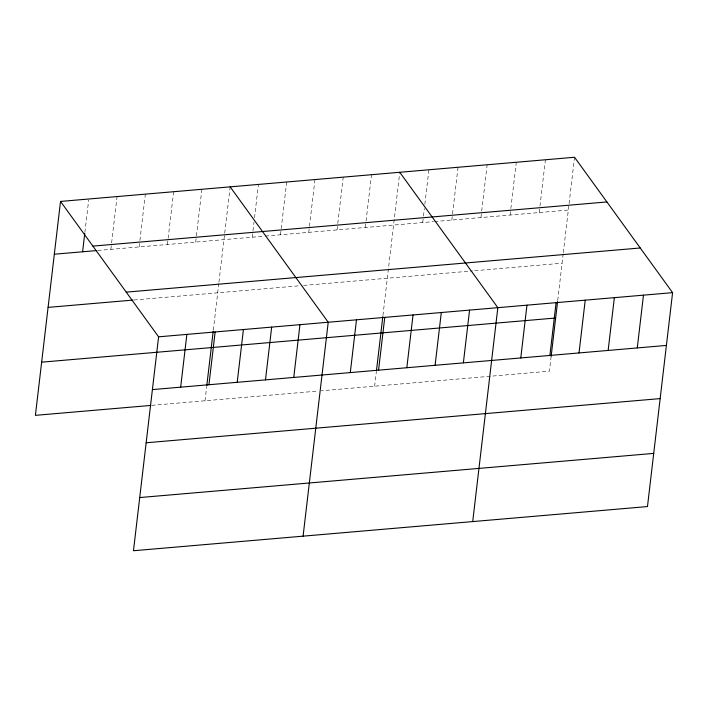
<?xml version="1.0" encoding="UTF-8"?>
<svg xmlns="http://www.w3.org/2000/svg" width="708" height="708" viewBox="0 0 708 708"><rect width="100%" height="100%" fill="white"/><g stroke="black" fill="none" stroke-linecap="round" stroke-linejoin="round"><path stroke-width="0.53" stroke-dasharray="3.54 2.66" d="M84.88 232.392L88.677 200.081M110.873 249.349L111.501 243.968M111.625 242.888L117.068 196.576M139.14 246.924L139.768 241.534M139.901 240.463L145.344 194.142M167.407 244.499L173.61 191.718M195.682 242.065L201.877 189.284M205.019 400.772L206.648 386.949M213.329 330.07L218.825 283.244M218.949 282.173L224.578 234.251M224.71 233.171L230.153 186.859M252.216 237.207L252.853 231.826M252.977 230.746L253.995 222.126M254.499 217.816L258.42 184.425M280.492 234.782L286.687 182M308.759 232.348L314.963 179.567M337.026 229.923L337.663 224.533M337.787 223.454L343.23 177.142M365.301 227.489L365.93 222.108M366.063 221.029L371.496 174.708M374.638 386.196L376.391 371.311M382.948 315.494L399.639 173.363M422.694 222.56L423.331 217.17M423.455 216.099L424.34 208.559M424.844 204.249L428.898 169.778M451.819 220.055L458.023 167.274M480.953 217.551L481.582 212.17M481.705 211.09L487.148 164.778M510.079 215.055L510.707 209.665M510.84 208.586L516.274 162.274M539.204 212.55L539.832 207.161M539.965 206.09L545.399 159.769M551.151 356.292L549.399 371.178L321.361 390.772M557.709 300.475L563.205 253.65M563.329 252.588L568.966 204.656M569.09 203.585L574.533 157.264M97.819 250.473L264.181 236.18M265.27 236.083L433.482 221.631M434.562 221.542L568.329 210.046M133.98 300.006L299.254 285.802M303.599 285.43L472.546 270.916M474.705 270.73L562.081 263.217M151.742 405.348L318.104 391.055"/><path stroke-width="1.06" d="M60.525 201.435L158.601 336.822L133.467 550.736L647.475 506.565L672.6 292.652L574.533 157.264L60.525 201.435L35.4 415.348L150.654 405.445M82.597 251.782L84.748 233.472M180.673 387.17L186.868 334.388M206.771 385.887L213.197 331.158M208.94 384.736L215.143 331.964M237.207 382.311L243.41 329.53M265.482 379.877L271.677 327.105M293.749 377.452L299.953 324.671M303.086 536.16L328.22 322.246L230.153 186.859M350.292 372.594L356.487 319.812M376.514 370.249L382.816 316.591M378.559 370.169L384.763 317.388M406.826 367.735L413.029 314.954M435.101 365.31L441.296 312.529M463.368 362.877L469.572 310.095M472.714 521.584L497.839 307.67L399.772 172.283M520.769 357.947L526.964 305.166M549.895 355.443L556.09 302.661M551.151 356.292L557.577 301.573M579.02 352.938L585.224 300.165M608.145 350.442L614.349 297.661M637.271 347.938L643.475 295.156M92.89 246.11L606.889 201.948M54.33 254.207L96.73 250.57M126.236 292.139L640.236 247.977M48.082 307.387L132.892 300.095M158.601 336.822L672.6 292.652M41.648 362.169L555.647 318.007M152.397 389.595L666.396 345.433M146.149 442.774L660.157 398.604M139.715 497.556L653.714 453.394"/></g></svg>
